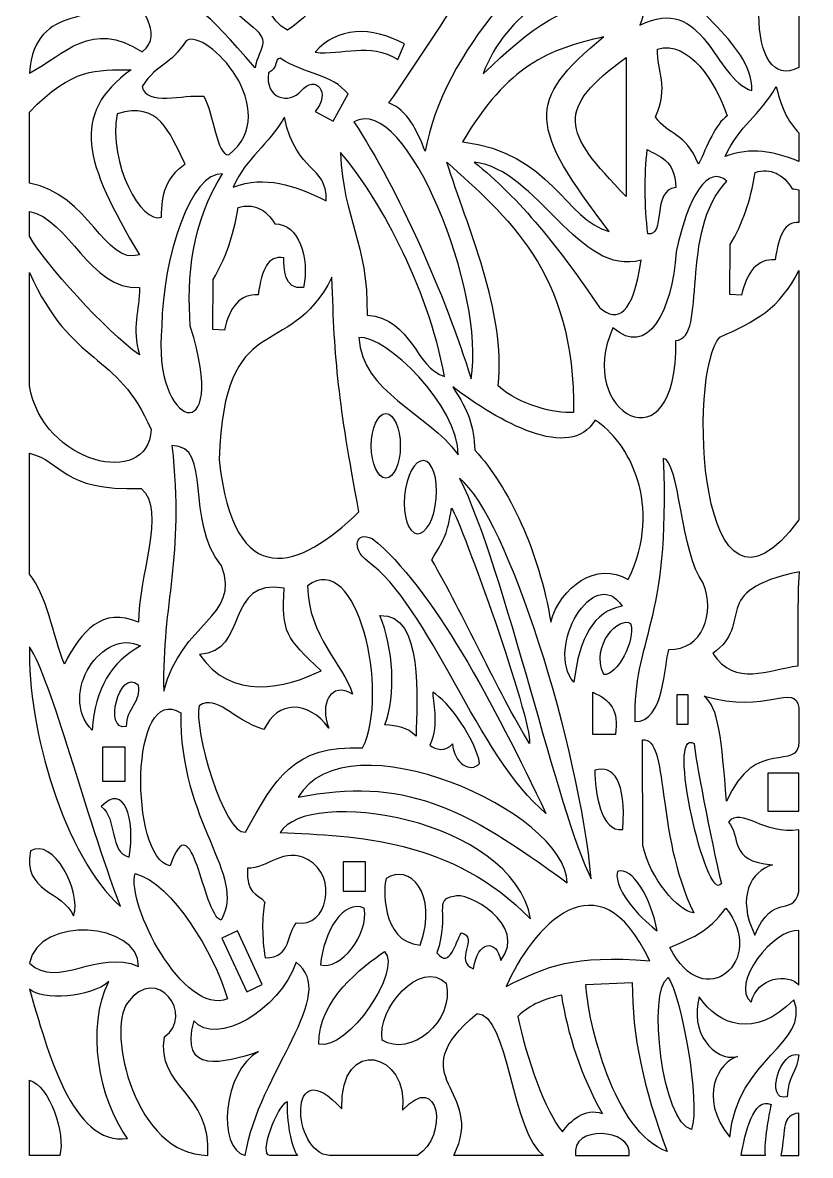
# Model space of a CAD drawing. Header units: centimetres. Extents: x -86 to 88, y -99 to 100.
# Drawn here: x -86.3 to -5.3, y -99.4 to 17.2 of the extents above; entities that cross this region are included whole.
import ezdxf

# ---------------------------------------------------------------- set-up
doc = ezdxf.new("R2010")
doc.units = ezdxf.units.CM
doc.header["$MEASUREMENT"] = 0
doc.layers.add('layer 1', color=7, linetype='Continuous')

msp = doc.modelspace()

# ---------------------------------------------------------------- linework, layer by layer
at = {"layer": 'layer 1', "color": 177}
for points in [[(-18.98697, -54.97536), (-17.82785, -54.97536), (-17.82785, -51.95344), (-18.98697, -51.95344), (-18.98697, -54.97536)], [(-78.0887, -60.84501), (-75.76332, -60.84501), (-75.76332, -57.33135), (-78.0887, -57.33135), (-78.0887, -60.84501)], [(-9.63158, -63.92538), (-6.43448, -63.92538), (-6.43448, -60.02504), (-9.63158, -60.02504), (-9.63158, -63.92538)], [(-53.32528, -72.1662), (-51.03702, -72.1662), (-51.03702, -69.14058), (-53.32528, -69.14058), (-53.32528, -72.1662)]]:
    msp.add_lwpolyline(points, close=True, dxfattribs=at)
msp.add_ellipse((-48.94412, -26.3311), major_axis=(0, 3.31654), ratio=0.450825258, dxfattribs=at)
for points, knots in [([(-52.66043, 44.45933), (-56.35362, 43.43203), (-66.58403, 20.34632), (-59.04733, 16.45828), (-59.04733, 16.45828), (-53.21299, 20.40995), (-47.67118, 30.3982), (-52.66043, 44.45933)], [0, 0, 0, 0, 0.333333333, 0.333333333, 0.333333333, 0.333333333, 1, 1, 1, 1]), ([(-32.91214, 31.58829), (-38.6252, 24.56602), (-43.38481, 16.50935), (-48.62115, 8.96988), (-48.62115, 8.96988), (-46.71424, 8.20086), (-45.73926, 6.19035), (-44.89005, 3.98576), (-44.89005, 3.98576), (-43.04018, 14.22057), (-33.41539, 24.53117), (-25.57038, 28.6673), (-25.57038, 28.6673), (-24.48548, 31.81578), (-31.3765, 32.81316), (-32.91214, 31.58829)], [0, 0, 0, 0, 0.2, 0.2, 0.2, 0.2, 0.4, 0.4, 0.4, 0.4, 0.6, 0.6, 0.6, 0.6, 1, 1, 1, 1]), ([(-6.43447, 30.94376), (-11.96545, 23.70931), (-11.85189, 9.80482), (-6.43447, 12.6158), (-6.43447, 12.6158), (-6.43447, 12.6158), (-6.43447, 30.94376), (-6.43447, 30.94376)], [0, 0, 0, 0, 0.333333333, 0.333333333, 0.333333333, 0.333333333, 1, 1, 1, 1]), ([(-62.40112, 12.58704), (-61.94485, 14.75904), (-60.75303, 15.20709), (-62.60786, 16.77636), (-62.60786, 16.77636), (-67.12108, 20.59345), (-70.84286, 23.98178), (-72.00089, 28.52169), (-72.00089, 28.52169), (-72.9069, 26.8245), (-72.85901, 23.81851), (-73.34617, 21.51631), (-73.34617, 21.51631), (-68.73514, 19.42048), (-67.67185, 18.70224), (-62.40112, 12.58704)], [0, 0, 0, 0, 0.2, 0.2, 0.2, 0.2, 0.4, 0.4, 0.4, 0.4, 0.6, 0.6, 0.6, 0.6, 1, 1, 1, 1]), ([(-21.18605, 25.86502), (-18.59782, 18.27515), (-11.26967, 15.6293), (-11.26213, 10.23425), (-11.26213, 10.23425), (-15.1484, 11.41619), (-16.16559, 20.34852), (-22.79077, 16.96176), (-22.79077, 16.96176), (-21.71222, 19.20673), (-22.94566, 23.72524), (-21.18605, 25.86502)], [0, 0, 0, 0, 0.25, 0.25, 0.25, 0.25, 0.5, 0.5, 0.5, 0.5, 1, 1, 1, 1]), ([(-24.49933, 22.70618), (-24.49933, 22.70618), (-24.71599, 19.28041), (-24.71599, 19.28041), (-24.71599, 19.28041), (-30.54364, 19.52635), (-33.94685, 16.67858), (-38.92863, 11.94859), (-38.92863, 11.94859), (-36.64116, 18.28817), (-30.39979, 21.64747), (-24.49933, 22.70618)], [0, 0, 0, 0, 0.25, 0.25, 0.25, 0.25, 0.5, 0.5, 0.5, 0.5, 1, 1, 1, 1]), ([(-75.0414, 21.12097), (-74.65698, 18.80623), (-71.54606, 16.2196), (-74.02333, 14.23082), (-74.02333, 14.23082), (-79.30749, 17.6211), (-81.90592, 13.97712), (-85.62661, 12.04722), (-85.62661, 12.04722), (-84.9682, 19.7936), (-78.44571, 16.20966), (-75.0414, 21.12097)], [0, 0, 0, 0, 0.25, 0.25, 0.25, 0.25, 0.5, 0.5, 0.5, 0.5, 1, 1, 1, 1]), ([(-74.02769, 10.66088), (-72.38964, 13.16262), (-71.11768, 12.74644), (-69.50661, 15.37346), (-69.50661, 15.37346), (-67.36067, 16.73348), (-59.40595, 8.1628), (-65.0964, 3.6211), (-65.0964, 3.6211), (-66.41267, 3.53155), (-66.60231, 7.86984), (-67.68024, 9.65484), (-67.68024, 9.65484), (-69.74557, 9.87277), (-73.59063, 8.59714), (-74.02769, 10.66088)], [0, 0, 0, 0, 0.2, 0.2, 0.2, 0.2, 0.4, 0.4, 0.4, 0.4, 0.6, 0.6, 0.6, 0.6, 1, 1, 1, 1]), ([(-56.22152, 14.18042), (-54.00315, 16.77802), (-50.42313, 16.90717), (-47.03154, 15.04582), (-47.03154, 15.04582), (-47.03154, 15.04582), (-47.70445, 13.43665), (-47.70445, 13.43665), (-47.70445, 13.43665), (-50.67224, 15.277), (-53.4328, 13.85264), (-56.22152, 14.18042)], [0, 0, 0, 0, 0.25, 0.25, 0.25, 0.25, 0.5, 0.5, 0.5, 0.5, 1, 1, 1, 1]), ([(-26.52265, 15.76141), (-34.65255, 9.16608), (-34.17088, 6.46612), (-25.94622, -4.26), (-25.94622, -4.26), (-30.42533, -3.15938), (-31.91062, 3.89017), (-41.06303, 4.96919), (-41.06303, 4.96919), (-36.3374, 12.88302), (-32.21049, 14.48047), (-26.52265, 15.76141)], [0, 0, 0, 0, 0.25, 0.25, 0.25, 0.25, 0.5, 0.5, 0.5, 0.5, 1, 1, 1, 1]), ([(-20.99106, 14.51378), (-21.06108, 12.18626), (-19.75085, 10.70918), (-21.2011, 7.53122), (-21.2011, 7.53122), (-19.83555, 5.52852), (-18.14884, 6.09232), (-16.76035, 2.65238), (-16.76035, 2.65238), (-15.88001, 4.47726), (-15.01287, 6.87946), (-13.80247, 7.6301), (-13.80247, 7.6301), (-15.03518, 11.17363), (-17.72801, 15.4314), (-20.99106, 14.51378)], [0, 0, 0, 0, 0.2, 0.2, 0.2, 0.2, 0.4, 0.4, 0.4, 0.4, 0.6, 0.6, 0.6, 0.6, 1, 1, 1, 1]), ([(-61.0136, 12.05566), (-60.00918, 12.53568), (-60.40095, 13.5509), (-59.81537, 13.56551), (-59.81537, 13.56551), (-57.1939, 11.87997), (-54.47164, 11.9494), (-52.82301, 9.88719), (-52.82301, 9.88719), (-52.82301, 9.88719), (-54.36676, 7.09787), (-54.36676, 7.09787), (-54.36676, 7.09787), (-54.36676, 7.09787), (-56.22115, 8.09183), (-56.22115, 8.09183), (-56.22115, 8.09183), (-54.52698, 10.052), (-56.17626, 11.94914), (-57.64911, 10.20831), (-57.64911, 10.20831), (-58.88697, 8.74901), (-61.42796, 9.4463), (-61.0136, 12.05566)], [0, 0, 0, 0, 0.142857143, 0.142857143, 0.142857143, 0.142857143, 0.285714286, 0.285714286, 0.285714286, 0.285714286, 0.428571429, 0.428571429, 0.428571429, 0.428571429, 0.571428571, 0.571428571, 0.571428571, 0.571428571, 0.714285714, 0.714285714, 0.714285714, 0.714285714, 1, 1, 1, 1]), ([(-24.21106, 13.6556), (-31.48065, 8.27763), (-30.86182, 6.17007), (-24.21106, -0.65777), (-24.21106, -0.65777), (-24.21106, -0.65777), (-24.21106, 13.6556), (-24.21106, 13.6556)], [0, 0, 0, 0, 0.333333333, 0.333333333, 0.333333333, 0.333333333, 1, 1, 1, 1]), ([(-85.6266, 8.02337), (-85.6266, 8.02337), (-85.6266, 0.71791), (-85.6266, 0.71791), (-85.6266, 0.71791), (-79.41741, -0.46751), (-77.89272, -7.76182), (-74.29662, -6.67822), (-74.29662, -6.67822), (-79.98327, 2.8548), (-81.48548, 7.77072), (-75.15615, 12.38782), (-75.15615, 12.38782), (-78.79632, 12.32056), (-81.12834, 12.67398), (-85.6266, 8.02337)], [0, 0, 0, 0, 0.2, 0.2, 0.2, 0.2, 0.4, 0.4, 0.4, 0.4, 0.6, 0.6, 0.6, 0.6, 1, 1, 1, 1]), ([(-6.43447, 5.8927), (-7.26849, 6.77337), (-8.17772, 8.00743), (-8.75908, 10.64927), (-8.75908, 10.64927), (-10.51778, 7.60369), (-12.50587, 6.71397), (-14.03518, 3.46307), (-14.03518, 3.46307), (-11.35443, 4.44406), (-8.99348, 3.98279), (-6.43447, 2.94455), (-6.43447, 2.94455), (-6.43447, 2.94455), (-6.43447, 5.8927), (-6.43447, 5.8927)], [0, 0, 0, 0, 0.2, 0.2, 0.2, 0.2, 0.4, 0.4, 0.4, 0.4, 0.6, 0.6, 0.6, 0.6, 1, 1, 1, 1]), ([(-52.22677, 7.02523), (-46.77467, 10.0934), (-38.62226, -10.67651), (-40.16117, -19.43567), (-40.16117, -19.43567), (-42.84355, -10.79906), (-47.66352, 0.10187), (-52.22677, 7.02523)], [0, 0, 0, 0, 0.333333333, 0.333333333, 0.333333333, 0.333333333, 1, 1, 1, 1]), ([(-76.59431, 7.85919), (-72.22357, 9.11247), (-71.34667, 6.12374), (-69.60313, 2.71179), (-69.60313, 2.71179), (-71.55346, 1.23471), (-72.03298, -0.37759), (-72.03354, -2.79369), (-72.03354, -2.79369), (-74.12018, -3.51888), (-77.51175, 2.69699), (-76.59431, 7.85919)], [0, 0, 0, 0, 0.25, 0.25, 0.25, 0.25, 0.5, 0.5, 0.5, 0.5, 1, 1, 1, 1]), ([(-59.38182, 7.49587), (-58.05897, 1.48456), (-55.0386, 2.76211), (-55.06918, -1.09335), (-55.06918, -1.09335), (-58.44245, 0.50383), (-61.29917, 1.53878), (-64.65791, 0.30967), (-64.65791, 0.30967), (-63.1286, 3.56057), (-61.14051, 4.45029), (-59.38182, 7.49587)], [0, 0, 0, 0, 0.25, 0.25, 0.25, 0.25, 0.5, 0.5, 0.5, 0.5, 1, 1, 1, 1]), ([(-53.60601, 3.87986), (-49.9277, -0.41462), (-44.6291, -9.66798), (-42.90141, -19.20019), (-42.90141, -19.20019), (-45.90621, -18.31664), (-46.13735, -13.29549), (-50.87569, -12.86449), (-50.87569, -12.86449), (-50.74567, -5.27889), (-53.34598, -3.18854), (-53.60601, 3.87986)], [0, 0, 0, 0, 0.25, 0.25, 0.25, 0.25, 0.5, 0.5, 0.5, 0.5, 1, 1, 1, 1]), ([(-19.09766, 0.25126), (-19.19103, 3.21753), (-20.82898, 3.43392), (-22.04467, 4.17336), (-22.04467, 4.17336), (-22.31671, 1.49678), (-22.34283, -1.61518), (-21.97244, -4.51129), (-21.97244, -4.51129), (-20.13296, -4.88482), (-21.6161, 0.08605), (-19.09766, 0.25126)], [0, 0, 0, 0, 0.25, 0.25, 0.25, 0.25, 0.5, 0.5, 0.5, 0.5, 1, 1, 1, 1]), ([(-42.65614, 2.88137), (-40.56572, -3.85621), (-36.53992, -12.45349), (-37.39251, -20.13862), (-37.39251, -20.13862), (-35.06653, -22.22904), (-31.61404, -22.9669), (-29.61502, -22.91223), (-29.61502, -22.91223), (-29.41934, -8.31513), (-36.65299, -2.63326), (-42.65614, 2.88137)], [0, 0, 0, 0, 0.25, 0.25, 0.25, 0.25, 0.5, 0.5, 0.5, 0.5, 1, 1, 1, 1]), ([(-22.65166, -7.20292), (-23.49373, -12.82961), (-25.05968, -13.72699), (-26.9418, -12.09004), (-26.9418, -12.09004), (-30.9259, -6.20673), (-35.2291, -0.74654), (-39.85139, 2.8625), (-39.85139, 2.8625), (-33.34736, 2.18198), (-29.054, -9.06001), (-22.65166, -7.20292)], [0, 0, 0, 0, 0.25, 0.25, 0.25, 0.25, 0.5, 0.5, 0.5, 0.5, 1, 1, 1, 1]), ([(-13.83588, 0.89759), (-18.828, -4.20082), (-15.74769, -15.25601), (-19.09984, -15.49499), (-19.09984, -15.49499), (-18.81514, -29.05589), (-29.61502, -22.91223), (-25.5628, -14.18948), (-25.5628, -14.18948), (-22.01259, -17.26812), (-19.48725, -12.60249), (-19.05838, -6.34737), (-19.05838, -6.34737), (-17.81471, -0.56148), (-15.74845, 2.69787), (-13.83588, 0.89759)], [0, 0, 0, 0, 0.2, 0.2, 0.2, 0.2, 0.4, 0.4, 0.4, 0.4, 0.6, 0.6, 0.6, 0.6, 1, 1, 1, 1]), ([(-65.74669, 1.65537), (-68.91497, -3.24417), (-69.43806, -8.95581), (-69.06812, -14.0106), (-69.06812, -14.0106), (-64.90864, -27.03762), (-73.09659, -24.65777), (-71.99072, -14.00067), (-71.99072, -14.00067), (-71.9291, -6.93202), (-68.96742, 1.99507), (-65.74669, 1.65537)], [0, 0, 0, 0, 0.25, 0.25, 0.25, 0.25, 0.5, 0.5, 0.5, 0.5, 1, 1, 1, 1]), ([(-6.43447, 0.02722), (-6.65328, 0.09292), (-6.8859, 0.12889), (-7.13188, 0.13153), (-7.13188, 0.13153), (-8.0419, 1.66359), (-9.36144, 2.28417), (-10.915, 1.81875), (-10.915, 1.81875), (-11.44981, -1.31305), (-12.22385, -3.39989), (-13.48908, -5.5992), (-13.48908, -5.5992), (-13.48908, -5.5992), (-13.52808, -10.74813), (-13.52808, -10.74813), (-13.52808, -10.74813), (-13.52808, -10.74813), (-12.33854, -10.80631), (-12.33854, -10.80631), (-12.33854, -10.80631), (-11.79835, -8.41112), (-10.70198, -7.08265), (-8.86743, -7.17006), (-8.86743, -7.17006), (-8.47023, -4.58701), (-7.9308, -3.2592), (-6.43448, -3.33851), (-6.43448, -3.33851), (-6.43448, -3.33851), (-6.43447, 0.02722), (-6.43447, 0.02722)], [0, 0, 0, 0, 0.111111111, 0.111111111, 0.111111111, 0.111111111, 0.222222222, 0.222222222, 0.222222222, 0.222222222, 0.333333333, 0.333333333, 0.333333333, 0.333333333, 0.444444444, 0.444444444, 0.444444444, 0.444444444, 0.555555556, 0.555555556, 0.555555556, 0.555555556, 0.666666667, 0.666666667, 0.666666667, 0.666666667, 0.777777778, 0.777777778, 0.777777778, 0.777777778, 1, 1, 1, 1]), ([(-85.62657, -2.22321), (-85.62657, -2.22321), (-85.62663, -4.76209), (-85.62663, -4.76209), (-85.62663, -4.76209), (-84.09912, -7.45199), (-77.73119, -14.56204), (-74.29117, -16.97936), (-74.29117, -16.97936), (-75.12237, -14.16499), (-74.29117, -12.34806), (-74.29117, -10.03242), (-74.29117, -10.03242), (-79.43459, -10.32929), (-81.55558, -2.90982), (-85.62657, -2.22321)], [0, 0, 0, 0, 0.2, 0.2, 0.2, 0.2, 0.4, 0.4, 0.4, 0.4, 0.6, 0.6, 0.6, 0.6, 1, 1, 1, 1]), ([(-59.4364, -6.96878), (-59.38995, -7.95672), (-59.51899, -10.34099), (-57.42496, -10.01989), (-57.42496, -10.01989), (-56.75218, -6.91936), (-57.87308, -3.50463), (-60.35293, -3.47798), (-60.35293, -3.47798), (-61.26295, -1.94592), (-62.58249, -1.32534), (-64.13605, -1.79076), (-64.13605, -1.79076), (-64.67086, -4.92256), (-65.44491, -7.0094), (-66.71014, -9.20871), (-66.71014, -9.20871), (-66.71014, -9.20871), (-66.74914, -14.35764), (-66.74914, -14.35764), (-66.74914, -14.35764), (-66.74914, -14.35764), (-65.5596, -14.41582), (-65.5596, -14.41582), (-65.5596, -14.41582), (-65.01941, -12.02063), (-63.92304, -10.69216), (-62.08849, -10.77957), (-62.08849, -10.77957), (-61.67247, -8.07418), (-61.10045, -6.74576), (-59.4364, -6.96878)], [0, 0, 0, 0, 0.111111111, 0.111111111, 0.111111111, 0.111111111, 0.222222222, 0.222222222, 0.222222222, 0.222222222, 0.333333333, 0.333333333, 0.333333333, 0.333333333, 0.444444444, 0.444444444, 0.444444444, 0.444444444, 0.555555556, 0.555555556, 0.555555556, 0.555555556, 0.666666667, 0.666666667, 0.666666667, 0.666666667, 0.777777778, 0.777777778, 0.777777778, 0.777777778, 1, 1, 1, 1]), ([(-85.62661, -8.49499), (-85.62661, -8.49499), (-85.62673, -20.14851), (-85.62673, -20.14851), (-85.62673, -20.14851), (-84.26776, -28.14923), (-73.38312, -30.81608), (-73.09659, -24.65777), (-73.09659, -24.65777), (-76.62844, -16.47303), (-81.13381, -18.37541), (-85.62661, -8.49499)], [0, 0, 0, 0, 0.25, 0.25, 0.25, 0.25, 0.5, 0.5, 0.5, 0.5, 1, 1, 1, 1]), ([(-54.48287, -8.98433), (-54.22516, -17.79444), (-53.8479, -21.64013), (-51.71204, -33.1354), (-51.71204, -33.1354), (-57.74396, -39.01146), (-64.60681, -41.67529), (-66.10557, -27.72408), (-66.10557, -27.72408), (-65.50401, -11.82633), (-59.08933, -17.98681), (-54.48287, -8.98433)], [0, 0, 0, 0, 0.25, 0.25, 0.25, 0.25, 0.5, 0.5, 0.5, 0.5, 1, 1, 1, 1]), ([(-6.43448, -8.2973), (-8.43048, -12.23118), (-10.91663, -13.53472), (-14.57677, -15.14346), (-14.57677, -15.14346), (-17.90512, -18.64782), (-16.89555, -48.20511), (-6.43448, -33.96063), (-6.43448, -33.96063), (-6.43448, -33.96063), (-6.43448, -8.2973), (-6.43448, -8.2973)], [0, 0, 0, 0, 0.25, 0.25, 0.25, 0.25, 0.5, 0.5, 0.5, 0.5, 1, 1, 1, 1]), ([(-51.70548, -15.18038), (-48.95643, -14.86739), (-41.40913, -22.30566), (-41.51227, -27.24407), (-41.51227, -27.24407), (-44.67598, -22.83494), (-51.45411, -20.86958), (-51.70548, -15.18038)], [0, 0, 0, 0, 0.333333333, 0.333333333, 0.333333333, 0.333333333, 1, 1, 1, 1]), ([(-42.05605, -20.26008), (-37.42708, -23.79611), (-29.94519, -28.01793), (-27.41069, -23.69869), (-27.41069, -23.69869), (-23.97379, -25.8115), (-20.30447, -32.48563), (-23.99495, -40.0951), (-23.99495, -40.0951), (-27.27801, -38.1628), (-30.94439, -40.82598), (-31.96421, -44.47239), (-31.96421, -44.47239), (-33.15981, -37.19502), (-36.26361, -30.59714), (-39.76627, -26.77399), (-39.76627, -26.77399), (-39.93838, -24.27286), (-40.37896, -22.7828), (-42.05605, -20.26008)], [0, 0, 0, 0, 0.166666667, 0.166666667, 0.166666667, 0.166666667, 0.333333333, 0.333333333, 0.333333333, 0.333333333, 0.5, 0.5, 0.5, 0.5, 0.666666667, 0.666666667, 0.666666667, 0.666666667, 1, 1, 1, 1]), ([(-70.95215, -26.29647), (-66.68248, -26.29647), (-69.7258, -33.91408), (-65.84454, -38.6906), (-65.84454, -38.6906), (-63.83649, -44.04765), (-69.96569, -44.398), (-71.80232, -51.57452), (-71.80232, -51.57452), (-72.00697, -42.28867), (-69.63544, -38.06452), (-70.95215, -26.29647)], [0, 0, 0, 0, 0.25, 0.25, 0.25, 0.25, 0.5, 0.5, 0.5, 0.5, 1, 1, 1, 1]), ([(-85.62662, -27.09634), (-85.62662, -27.09634), (-85.6266, -39.53317), (-85.6266, -39.53317), (-85.6266, -39.53317), (-83.80347, -41.71519), (-83.24257, -45.70741), (-82.02616, -48.79454), (-82.02616, -48.79454), (-80.27722, -45.39596), (-78.14132, -42.86066), (-74.38192, -44.48922), (-74.38192, -44.48922), (-74.48592, -40.02875), (-71.48677, -32.91604), (-74.11208, -30.71992), (-74.11208, -30.71992), (-82.49038, -30.97301), (-82.02139, -27.96806), (-85.62662, -27.09634)], [0, 0, 0, 0, 0.166666667, 0.166666667, 0.166666667, 0.166666667, 0.333333333, 0.333333333, 0.333333333, 0.333333333, 0.5, 0.5, 0.5, 0.5, 0.666666667, 0.666666667, 0.666666667, 0.666666667, 1, 1, 1, 1]), ([(-45.04304, -27.84472), (-44.14453, -27.92433), (-43.56556, -29.67549), (-43.74988, -31.75606), (-43.74988, -31.75606), (-43.93421, -33.83664), (-44.81203, -35.45874), (-45.71055, -35.37913), (-45.71055, -35.37913), (-46.60907, -35.29953), (-47.18804, -33.54837), (-47.00371, -31.46779), (-47.00371, -31.46779), (-46.81938, -29.38722), (-45.94156, -27.76512), (-45.04304, -27.84472)], [0, 0, 0, 0, 0.2, 0.2, 0.2, 0.2, 0.4, 0.4, 0.4, 0.4, 0.6, 0.6, 0.6, 0.6, 1, 1, 1, 1]), ([(-20.39645, -27.63905), (-18.74749, -27.64946), (-18.55593, -37.58536), (-16.30711, -40.39448), (-16.30711, -40.39448), (-15.00006, -43.59952), (-16.36489, -47.35693), (-19.81698, -47.30288), (-19.81698, -47.30288), (-20.2936, -48.75333), (-20.27341, -54.85055), (-23.30972, -54.69724), (-23.30972, -54.69724), (-23.55371, -46.19366), (-19.6515, -44.92644), (-20.39645, -27.63905)], [0, 0, 0, 0, 0.2, 0.2, 0.2, 0.2, 0.4, 0.4, 0.4, 0.4, 0.6, 0.6, 0.6, 0.6, 1, 1, 1, 1]), ([(-41.34969, -29.67), (-36.35352, -33.63007), (-28.97986, -57.50818), (-27.80976, -70.89752), (-27.80976, -70.89752), (-31.19012, -64.31703), (-36.78066, -38.75778), (-41.34969, -29.67)], [0, 0, 0, 0, 0.333333333, 0.333333333, 0.333333333, 0.333333333, 1, 1, 1, 1]), ([(-42.17443, -32.73268), (-42.682, -35.58419), (-42.75522, -35.55407), (-44.20761, -38.07794), (-44.20761, -38.07794), (-41.04021, -43.4841), (-37.44601, -51.62892), (-34.14681, -56.98113), (-34.14681, -56.98113), (-33.95228, -54.2551), (-41.0644, -34.49229), (-42.17443, -32.73268)], [0, 0, 0, 0, 0.25, 0.25, 0.25, 0.25, 0.5, 0.5, 0.5, 0.5, 1, 1, 1, 1]), ([(-50.34461, -35.87683), (-52.02179, -35.03926), (-52.51451, -36.86917), (-50.85975, -38.18245), (-50.85975, -38.18245), (-44.51572, -42.61917), (-39.39717, -58.52068), (-32.46327, -64.16247), (-32.46327, -64.16247), (-37.72762, -53.08338), (-44.21382, -40.73911), (-50.34461, -35.87683)], [0, 0, 0, 0, 0.25, 0.25, 0.25, 0.25, 0.5, 0.5, 0.5, 0.5, 1, 1, 1, 1]), ([(-57.00408, -40.72346), (-51.86847, -36.89067), (-48.49965, -51.71935), (-51.33104, -57.42858), (-51.33104, -57.42858), (-58.50623, -57.1151), (-60.30782, -60.5727), (-63.3975, -66.09651), (-63.3975, -66.09651), (-65.57024, -66.48212), (-68.77175, -55.3713), (-68.15709, -53.07622), (-68.15709, -53.07622), (-66.1958, -51.88358), (-64.87599, -54.49256), (-61.48242, -55.52788), (-61.48242, -55.52788), (-60.10724, -52.51721), (-56.93636, -52.48897), (-54.80019, -55.38535), (-54.80019, -55.38535), (-55.83008, -52.8931), (-54.57208, -50.52214), (-52.3559, -51.89425), (-52.3559, -51.89425), (-53.39901, -48.59368), (-56.86323, -46.13), (-57.00408, -40.72346)], [0, 0, 0, 0, 0.125, 0.125, 0.125, 0.125, 0.25, 0.25, 0.25, 0.25, 0.375, 0.375, 0.375, 0.375, 0.5, 0.5, 0.5, 0.5, 0.625, 0.625, 0.625, 0.625, 0.75, 0.75, 0.75, 0.75, 1, 1, 1, 1]), ([(-24.62589, -42.82279), (-27.51664, -38.42382), (-32.58307, -47.11425), (-29.5954, -50.66423), (-29.5954, -50.66423), (-28.99401, -45.98229), (-27.55034, -43.40267), (-24.62589, -42.82279)], [0, 0, 0, 0, 0.333333333, 0.333333333, 0.333333333, 0.333333333, 1, 1, 1, 1]), ([(-6.49313, -48.96166), (-9.58118, -49.36955), (-13.00323, -51.17507), (-15.28945, -47.69198), (-15.28945, -47.69198), (-10.8329, -44.542), (-16.01542, -41.2831), (-6.37634, -39.29142), (-6.37634, -39.29142), (-6.55961, -42.27959), (-6.49313, -45.8614), (-6.49313, -48.96166)], [0, 0, 0, 0, 0.25, 0.25, 0.25, 0.25, 0.5, 0.5, 0.5, 0.5, 1, 1, 1, 1]), ([(-59.40877, -40.97629), (-59.6859, -45.49463), (-59.23493, -46.12551), (-55.59859, -49.48019), (-55.59859, -49.48019), (-59.21779, -51.28746), (-64.93412, -52.62289), (-68.10369, -47.794), (-68.10369, -47.794), (-63.0803, -47.642), (-65.52098, -39.83751), (-59.40877, -40.97629)], [0, 0, 0, 0, 0.25, 0.25, 0.25, 0.25, 0.5, 0.5, 0.5, 0.5, 1, 1, 1, 1]), ([(-49.54509, -43.7808), (-48.21644, -47.0879), (-47.81093, -51.98821), (-49.04879, -55.04877), (-49.04879, -55.04877), (-47.68062, -55.16146), (-46.82222, -55.27241), (-45.81286, -56.20941), (-45.81286, -56.20941), (-45.80339, -52.54793), (-44.97465, -43.62222), (-49.54509, -43.7808)], [0, 0, 0, 0, 0.25, 0.25, 0.25, 0.25, 0.5, 0.5, 0.5, 0.5, 1, 1, 1, 1]), ([(-23.74683, -44.63399), (-24.81934, -43.77963), (-27.93665, -46.77115), (-26.51342, -49.87268), (-26.51342, -49.87268), (-25.17336, -50.01339), (-23.19602, -46.38528), (-23.74683, -44.63399)], [0, 0, 0, 0, 0.333333333, 0.333333333, 0.333333333, 0.333333333, 1, 1, 1, 1]), ([(-74.201, -46.93195), (-78.00793, -44.94371), (-82.75399, -51.79767), (-79.17713, -55.61166), (-79.17713, -55.61166), (-78.81706, -51.21749), (-77.20775, -48.57245), (-74.201, -46.93195)], [0, 0, 0, 0, 0.333333333, 0.333333333, 0.333333333, 0.333333333, 1, 1, 1, 1]), ([(-85.60893, -47.00823), (-83.33847, -50.48189), (-79.85383, -64.28678), (-76.25817, -73.73771), (-76.25817, -73.73771), (-81.98473, -68.70549), (-85.87527, -55.3276), (-85.60893, -47.00823)], [0, 0, 0, 0, 0.333333333, 0.333333333, 0.333333333, 0.333333333, 1, 1, 1, 1]), ([(-74.47139, -50.90143), (-76.36434, -49.21283), (-78.05393, -55.76751), (-75.67026, -55.23435), (-75.67026, -55.23435), (-75.64102, -53.2666), (-74.03571, -52.72719), (-74.47139, -50.90143)], [0, 0, 0, 0, 0.333333333, 0.333333333, 0.333333333, 0.333333333, 1, 1, 1, 1]), ([(-65.90005, -75.16332), (-63.18897, -70.50458), (-70.2406, -65.09574), (-70.04075, -53.8128), (-70.04075, -53.8128), (-75.2987, -50.52828), (-75.35906, -68.67475), (-71.15094, -69.56832), (-71.15094, -69.56832), (-68.78845, -62.73292), (-67.85708, -74.45187), (-65.90005, -75.16332)], [0, 0, 0, 0, 0.25, 0.25, 0.25, 0.25, 0.5, 0.5, 0.5, 0.5, 1, 1, 1, 1]), ([(-6.43447, -53.27404), (-6.8445, -50.64451), (-9.75575, -53.97397), (-16.18467, -52.08747), (-16.18467, -52.08747), (-14.71716, -53.17403), (-14.36593, -56.51865), (-13.88582, -62.90663), (-13.88582, -62.90663), (-10.92592, -56.15431), (-6.43447, -60.02504), (-6.43448, -56.76157), (-6.43448, -56.76157), (-6.43448, -56.76157), (-6.43447, -53.27404), (-6.43447, -53.27404)], [0, 0, 0, 0, 0.2, 0.2, 0.2, 0.2, 0.4, 0.4, 0.4, 0.4, 0.6, 0.6, 0.6, 0.6, 1, 1, 1, 1]), ([(-44.11924, -51.69031), (-42.53932, -52.53751), (-39.63617, -56.62979), (-39.29318, -59.03151), (-39.29318, -59.03151), (-40.22061, -60.03332), (-41.92537, -59.04314), (-42.07498, -57.00717), (-42.07498, -57.00717), (-42.77534, -57.84873), (-43.85966, -57.62766), (-44.39713, -57.13124), (-44.39713, -57.13124), (-43.43064, -54.94938), (-44.12719, -52.47555), (-44.11924, -51.69031)], [0, 0, 0, 0, 0.2, 0.2, 0.2, 0.2, 0.4, 0.4, 0.4, 0.4, 0.6, 0.6, 0.6, 0.6, 1, 1, 1, 1]), ([(-27.63856, -51.7008), (-27.63856, -51.7008), (-27.64606, -56.04252), (-27.64606, -56.04252), (-27.64606, -56.04252), (-27.64606, -56.04252), (-25.32067, -56.03133), (-25.32067, -56.03133), (-25.32067, -56.03133), (-24.91442, -53.58289), (-25.84659, -52.45672), (-27.63856, -51.7008)], [0, 0, 0, 0, 0.25, 0.25, 0.25, 0.25, 0.5, 0.5, 0.5, 0.5, 1, 1, 1, 1]), ([(-57.96964, -62.50393), (-52.9573, -53.97848), (-30.40486, -63.93119), (-30.26861, -71.3145), (-30.26861, -71.3145), (-40.93224, -63.44439), (-47.13973, -60.3502), (-57.96964, -62.50393)], [0, 0, 0, 0, 0.333333333, 0.333333333, 0.333333333, 0.333333333, 1, 1, 1, 1]), ([(-17.20037, -56.9752), (-20.19487, -55.15347), (-15.91945, -73.6671), (-14.41056, -71.37988), (-14.41056, -71.37988), (-15.50461, -66.8199), (-17.15758, -58.15079), (-17.20037, -56.9752)], [0, 0, 0, 0, 0.333333333, 0.333333333, 0.333333333, 0.333333333, 1, 1, 1, 1]), ([(-22.51791, -56.59842), (-22.51791, -56.59842), (-22.49166, -67.46222), (-22.49166, -67.46222), (-22.49166, -67.46222), (-21.74266, -70.87885), (-18.87009, -74.23083), (-17.25432, -74.41496), (-17.25432, -74.41496), (-21.28192, -66.00072), (-19.75331, -56.27577), (-22.51791, -56.59842)], [0, 0, 0, 0, 0.25, 0.25, 0.25, 0.25, 0.5, 0.5, 0.5, 0.5, 1, 1, 1, 1]), ([(-27.44444, -59.72736), (-25.4628, -59.13923), (-24.23887, -60.81559), (-24.53787, -65.80884), (-24.53787, -65.80884), (-26.85696, -66.15396), (-27.42074, -61.93356), (-27.44444, -59.72736)], [0, 0, 0, 0, 0.333333333, 0.333333333, 0.333333333, 0.333333333, 1, 1, 1, 1]), ([(-78.22281, -63.45039), (-75.89134, -61.00644), (-74.6746, -64.64941), (-75.35906, -68.67475), (-75.35906, -68.67475), (-77.42593, -68.18033), (-76.55053, -64.73848), (-78.22281, -63.45039)], [0, 0, 0, 0, 0.333333333, 0.333333333, 0.333333333, 0.333333333, 1, 1, 1, 1]), ([(-59.80312, -66.14173), (-57.13278, -61.40404), (-35.97383, -64.5519), (-34.03592, -75.03521), (-34.03592, -75.03521), (-42.05453, -66.75825), (-52.08008, -66.46307), (-59.80312, -66.14173)], [0, 0, 0, 0, 0.333333333, 0.333333333, 0.333333333, 0.333333333, 1, 1, 1, 1]), ([(-6.43447, -72.24205), (-7.09979, -74.92018), (-9.1092, -72.17815), (-10.96582, -76.69833), (-10.96582, -76.69833), (-12.89782, -72.67065), (-11.33678, -70.13201), (-9.15857, -69.45056), (-9.15857, -69.45056), (-13.83447, -69.09288), (-12.28492, -66.51726), (-13.6873, -65.0621), (-13.6873, -65.0621), (-12.35513, -63.43008), (-10.00988, -66.46651), (-6.43447, -65.86377), (-6.43447, -65.86377), (-6.43447, -65.86377), (-6.43447, -72.24205), (-6.43447, -72.24205)], [0, 0, 0, 0, 0.166666667, 0.166666667, 0.166666667, 0.166666667, 0.333333333, 0.333333333, 0.333333333, 0.333333333, 0.5, 0.5, 0.5, 0.5, 0.666666667, 0.666666667, 0.666666667, 0.666666667, 1, 1, 1, 1]), ([(-85.5251, -68.03321), (-83.19448, -66.5919), (-80.21953, -72.1829), (-81.0714, -74.70932), (-81.0714, -74.70932), (-82.21486, -72.11737), (-86.31793, -72.30056), (-85.5251, -68.03321)], [0, 0, 0, 0, 0.333333333, 0.333333333, 0.333333333, 0.333333333, 1, 1, 1, 1]), ([(-63.16904, -69.80947), (-61.09549, -69.84029), (-59.43143, -67.54663), (-56.94834, -68.93677), (-56.94834, -68.93677), (-53.84125, -70.62398), (-54.92028, -76.01533), (-58.13788, -75.42384), (-58.13788, -75.42384), (-59.15841, -76.45168), (-58.61238, -79.03101), (-61.37498, -79.031), (-61.37498, -79.031), (-61.67403, -76.87442), (-61.71953, -74.92798), (-61.39447, -73.28863), (-61.39447, -73.28863), (-62.17678, -72.33219), (-63.36561, -72.48935), (-63.16904, -69.80947)], [0, 0, 0, 0, 0.166666667, 0.166666667, 0.166666667, 0.166666667, 0.333333333, 0.333333333, 0.333333333, 0.333333333, 0.5, 0.5, 0.5, 0.5, 0.666666667, 0.666666667, 0.666666667, 0.666666667, 1, 1, 1, 1]), ([(-36.54228, -81.97142), (-33.93826, -76.00153), (-27.0493, -68.0305), (-21.78626, -79.34387), (-21.78626, -79.34387), (-29.81042, -78.70549), (-32.22185, -79.85649), (-36.54228, -81.97142)], [0, 0, 0, 0, 0.333333333, 0.333333333, 0.333333333, 0.333333333, 1, 1, 1, 1]), ([(-48.90075, -70.87144), (-46.61769, -69.25409), (-43.45309, -72.3103), (-45.41843, -77.72541), (-45.41843, -77.72541), (-49.51007, -77.4099), (-49.17545, -71.4995), (-48.90075, -70.87144)], [0, 0, 0, 0, 0.333333333, 0.333333333, 0.333333333, 0.333333333, 1, 1, 1, 1]), ([(-25.1122, -70.15757), (-23.58878, -69.54302), (-21.58805, -72.97657), (-21.02334, -76.24049), (-21.02334, -76.24049), (-22.11818, -75.48545), (-25.5773, -72.22157), (-25.1122, -70.15757)], [0, 0, 0, 0, 0.333333333, 0.333333333, 0.333333333, 0.333333333, 1, 1, 1, 1]), ([(-74.72939, -70.3479), (-75.69417, -73.47863), (-69.76892, -85.06001), (-65.22903, -83.26603), (-65.22903, -83.26603), (-66.68144, -78.47302), (-70.87978, -71.44054), (-74.72939, -70.3479)], [0, 0, 0, 0, 0.333333333, 0.333333333, 0.333333333, 0.333333333, 1, 1, 1, 1]), ([(-41.94997, -72.72022), (-40.71514, -72.06211), (-34.19845, -75.64277), (-37.11794, -79.30052), (-37.11794, -79.30052), (-37.52421, -77.09028), (-39.49687, -77.20883), (-39.91713, -80.15124), (-39.91713, -80.15124), (-42.02089, -79.40454), (-39.30541, -76.88717), (-41.16795, -76.46041), (-41.16795, -76.46041), (-41.78024, -77.34542), (-42.32717, -80.26724), (-43.67912, -78.53206), (-43.67912, -78.53206), (-42.35333, -74.3703), (-44.11151, -73.01907), (-41.94997, -72.72022)], [0, 0, 0, 0, 0.166666667, 0.166666667, 0.166666667, 0.166666667, 0.333333333, 0.333333333, 0.333333333, 0.333333333, 0.5, 0.5, 0.5, 0.5, 0.666666667, 0.666666667, 0.666666667, 0.666666667, 1, 1, 1, 1]), ([(-55.67399, -79.76316), (-55.33617, -76.33072), (-53.27676, -72.96322), (-51.17088, -73.90738), (-51.17088, -73.90738), (-50.61946, -76.63911), (-53.66808, -80.38668), (-55.67399, -79.76316)], [0, 0, 0, 0, 0.333333333, 0.333333333, 0.333333333, 0.333333333, 1, 1, 1, 1]), ([(-19.70474, -77.96177), (-16.19294, -85.05963), (-9.65296, -79.20919), (-13.95551, -73.90878), (-13.95551, -73.90878), (-15.72448, -76.47961), (-17.79997, -77.10191), (-19.70474, -77.96177)], [0, 0, 0, 0, 0.333333333, 0.333333333, 0.333333333, 0.333333333, 1, 1, 1, 1]), ([(-85.62686, -79.57259), (-84.67578, -74.6542), (-74.3651, -75.35063), (-74.37949, -79.91149), (-74.37949, -79.91149), (-78.61525, -78.05453), (-82.69663, -82.36991), (-85.62686, -79.57259)], [0, 0, 0, 0, 0.333333333, 0.333333333, 0.333333333, 0.333333333, 1, 1, 1, 1]), ([(-65.8058, -77.00807), (-65.8058, -77.00807), (-64.21777, -76.27072), (-64.21777, -76.27072), (-64.21777, -76.27072), (-64.21777, -76.27072), (-61.65304, -81.79436), (-61.65304, -81.79436), (-61.65304, -81.79436), (-61.65304, -81.79436), (-63.24108, -82.53172), (-63.24108, -82.53172), (-63.24108, -82.53172), (-63.24108, -82.53172), (-65.8058, -77.00807), (-65.8058, -77.00807)], [0, 0, 0, 0, 0.2, 0.2, 0.2, 0.2, 0.4, 0.4, 0.4, 0.4, 0.6, 0.6, 0.6, 0.6, 1, 1, 1, 1]), ([(-6.43568, -81.85022), (-7.49218, -80.54966), (-10.75359, -81.03535), (-11.35046, -83.60876), (-11.35046, -83.60876), (-13.58101, -81.77209), (-8.97105, -75.9274), (-6.43308, -76.23368), (-6.43308, -76.23368), (-6.43308, -76.23368), (-6.43568, -81.85022), (-6.43568, -81.85022)], [0, 0, 0, 0, 0.25, 0.25, 0.25, 0.25, 0.5, 0.5, 0.5, 0.5, 1, 1, 1, 1]), ([(-49.07699, -78.36554), (-51.3365, -79.97452), (-55.9693, -83.40196), (-55.82719, -87.9363), (-55.82719, -87.9363), (-52.86482, -88.56012), (-47.21987, -80.39209), (-49.07699, -78.36554)], [0, 0, 0, 0, 0.333333333, 0.333333333, 0.333333333, 0.333333333, 1, 1, 1, 1]), ([(-42.72378, -81.64283), (-45.41943, -79.11344), (-49.90705, -84.28783), (-49.31182, -87.49946), (-49.31182, -87.49946), (-46.52498, -89.32253), (-41.80528, -85.62216), (-42.72378, -81.64283)], [0, 0, 0, 0, 0.333333333, 0.333333333, 0.333333333, 0.333333333, 1, 1, 1, 1]), ([(-75.5367, -83.67201), (-72.47382, -79.45727), (-68.5691, -85.05511), (-71.73374, -87.16918), (-71.73374, -87.16918), (-72.59188, -92.34712), (-66.82511, -92.93708), (-67.26714, -99.3641), (-67.26714, -99.3641), (-74.73948, -99.36416), (-77.68975, -86.6258), (-75.5367, -83.67201)], [0, 0, 0, 0, 0.25, 0.25, 0.25, 0.25, 0.5, 0.5, 0.5, 0.5, 1, 1, 1, 1]), ([(-68.71384, -85.51539), (-66.43209, -88.18575), (-59.87082, -84.46074), (-58.18583, -79.48567), (-58.18583, -79.48567), (-53.61801, -82.79843), (-62.06178, -90.7772), (-63.40384, -99.36416), (-63.40384, -99.36416), (-66.36094, -98.71766), (-65.70888, -90.67748), (-62.05652, -88.6879), (-62.05652, -88.6879), (-65.60425, -89.8367), (-70.28668, -91.08502), (-68.71384, -85.51539)], [0, 0, 0, 0, 0.2, 0.2, 0.2, 0.2, 0.4, 0.4, 0.4, 0.4, 0.6, 0.6, 0.6, 0.6, 1, 1, 1, 1]), ([(-85.62587, -82.25165), (-84.32394, -83.45123), (-79.30221, -83.13669), (-77.44501, -81.48167), (-77.44501, -81.48167), (-79.8004, -86.12115), (-78.52599, -93.55553), (-75.52709, -97.62337), (-75.52709, -97.62337), (-81.24725, -98.44955), (-83.7847, -88.44806), (-85.62587, -82.25165)], [0, 0, 0, 0, 0.25, 0.25, 0.25, 0.25, 0.5, 0.5, 0.5, 0.5, 1, 1, 1, 1]), ([(-23.57875, -81.57564), (-23.57875, -81.57564), (-28.34866, -81.76545), (-28.34866, -81.76545), (-28.34866, -81.76545), (-28.15178, -85.60296), (-25.48794, -97.01559), (-19.98871, -98.97142), (-19.98871, -98.97142), (-22.45214, -92.42934), (-23.58557, -87.09818), (-23.57875, -81.57564)], [0, 0, 0, 0, 0.25, 0.25, 0.25, 0.25, 0.5, 0.5, 0.5, 0.5, 1, 1, 1, 1]), ([(-19.88005, -81.06378), (-22.06879, -82.39362), (-20.50032, -96.10936), (-17.47653, -96.69214), (-17.47653, -96.69214), (-16.50927, -94.01608), (-18.58547, -82.72934), (-19.88005, -81.06378)], [0, 0, 0, 0, 0.333333333, 0.333333333, 0.333333333, 0.333333333, 1, 1, 1, 1]), ([(-30.84261, -82.89231), (-30.19995, -86.86828), (-28.83845, -91.27094), (-26.64036, -95.05944), (-26.64036, -95.05944), (-28.50436, -94.4329), (-29.94393, -95.78334), (-30.74559, -96.93411), (-30.74559, -96.93411), (-32.56588, -94.92715), (-34.45734, -89.2224), (-35.37254, -85.05614), (-35.37254, -85.05614), (-33.94513, -83.77125), (-32.54653, -83.22568), (-30.84261, -82.89231)], [0, 0, 0, 0, 0.2, 0.2, 0.2, 0.2, 0.4, 0.4, 0.4, 0.4, 0.6, 0.6, 0.6, 0.6, 1, 1, 1, 1]), ([(-16.68583, -83.05637), (-14.72143, -85.93829), (-11.02093, -87.47764), (-6.94032, -83.35025), (-6.94032, -83.35025), (-5.25213, -88.02287), (-12.75066, -89.19523), (-13.55196, -97.48355), (-13.55196, -97.48355), (-16.90121, -93.26747), (-14.64155, -89.76929), (-12.75066, -89.19523), (-12.75066, -89.19523), (-15.20007, -89.77193), (-17.71796, -86.61909), (-16.68583, -83.05637)], [0, 0, 0, 0, 0.2, 0.2, 0.2, 0.2, 0.4, 0.4, 0.4, 0.4, 0.6, 0.6, 0.6, 0.6, 1, 1, 1, 1]), ([(-41.95236, -99.36416), (-41.95236, -99.36416), (-32.70589, -99.36416), (-32.70589, -99.36416), (-32.70589, -99.36416), (-35.90311, -97.34084), (-36.40932, -84.62135), (-39.53381, -84.77993), (-39.53381, -84.77993), (-47.7082, -91.47953), (-38.45517, -92.54066), (-41.95236, -99.36416)], [0, 0, 0, 0, 0.25, 0.25, 0.25, 0.25, 0.5, 0.5, 0.5, 0.5, 1, 1, 1, 1]), ([(-54.73062, -99.36416), (-54.73062, -99.36416), (-45.68212, -99.36416), (-45.68212, -99.36416), (-45.68212, -99.36416), (-42.50404, -97.43896), (-43.33188, -90.53112), (-47.2382, -94.71358), (-47.2382, -94.71358), (-46.44462, -88.83571), (-53.69584, -86.85457), (-53.46073, -94.59128), (-53.46073, -94.59128), (-59.20388, -88.27234), (-58.59182, -99.28598), (-54.73062, -99.36416)], [0, 0, 0, 0, 0.2, 0.2, 0.2, 0.2, 0.4, 0.4, 0.4, 0.4, 0.6, 0.6, 0.6, 0.6, 1, 1, 1, 1]), ([(-6.4345, -89.02319), (-8.32745, -88.36407), (-10.01704, -93.88927), (-7.63337, -93.35611), (-7.63337, -93.35611), (-7.60413, -91.38836), (-6.5807, -90.71467), (-6.4345, -89.02319)], [0, 0, 0, 0, 0.333333333, 0.333333333, 0.333333333, 0.333333333, 1, 1, 1, 1]), ([(-85.62662, -91.63555), (-85.62662, -91.63555), (-85.62662, -99.36416), (-85.62662, -99.36416), (-85.62662, -99.36416), (-85.62662, -99.36416), (-82.50556, -99.36416), (-82.50556, -99.36416), (-82.50556, -99.36416), (-81.86897, -97.19516), (-83.51413, -92.16045), (-85.62662, -91.63555)], [0, 0, 0, 0, 0.25, 0.25, 0.25, 0.25, 0.5, 0.5, 0.5, 0.5, 1, 1, 1, 1]), ([(-60.86453, -99.36416), (-60.86453, -99.36416), (-58.03782, -99.36416), (-58.03782, -99.36416), (-58.03782, -99.36416), (-58.69957, -98.64368), (-59.17042, -95.67003), (-59.09225, -93.83795), (-59.09225, -93.83795), (-60.11718, -94.27343), (-62.06992, -99.36416), (-60.86453, -99.36416)], [0, 0, 0, 0, 0.25, 0.25, 0.25, 0.25, 0.5, 0.5, 0.5, 0.5, 1, 1, 1, 1]), ([(-12.38409, -99.36416), (-12.38409, -99.36416), (-9.90489, -99.36416), (-9.90489, -99.36416), (-9.90489, -99.36416), (-10.05685, -97.8378), (-9.53393, -95.32431), (-9.29289, -94.12806), (-9.29289, -94.12806), (-11.12585, -93.28987), (-11.99573, -97.16324), (-12.38409, -99.36416)], [0, 0, 0, 0, 0.25, 0.25, 0.25, 0.25, 0.5, 0.5, 0.5, 0.5, 1, 1, 1, 1]), ([(-6.43447, -95.013), (-6.43447, -95.013), (-6.43447, -99.36416), (-6.43447, -99.36416), (-6.43447, -99.36416), (-6.43447, -99.36416), (-8.2743, -99.36416), (-8.2743, -99.36416), (-8.2743, -99.36416), (-7.76795, -96.57487), (-8.24414, -95.22885), (-6.43447, -95.013)], [0, 0, 0, 0, 0.25, 0.25, 0.25, 0.25, 0.5, 0.5, 0.5, 0.5, 1, 1, 1, 1]), ([(-29.40825, -99.36416), (-29.98553, -96.22882), (-23.55125, -96.51705), (-23.88714, -99.36416), (-23.88714, -99.36416), (-23.88714, -99.36416), (-29.40825, -99.36416), (-29.40825, -99.36416)], [0, 0, 0, 0, 0.333333333, 0.333333333, 0.333333333, 0.333333333, 1, 1, 1, 1])]:
    msp.add_open_spline(points, degree=3, knots=knots, dxfattribs=at)

doc.saveas('drawing.dxf')
